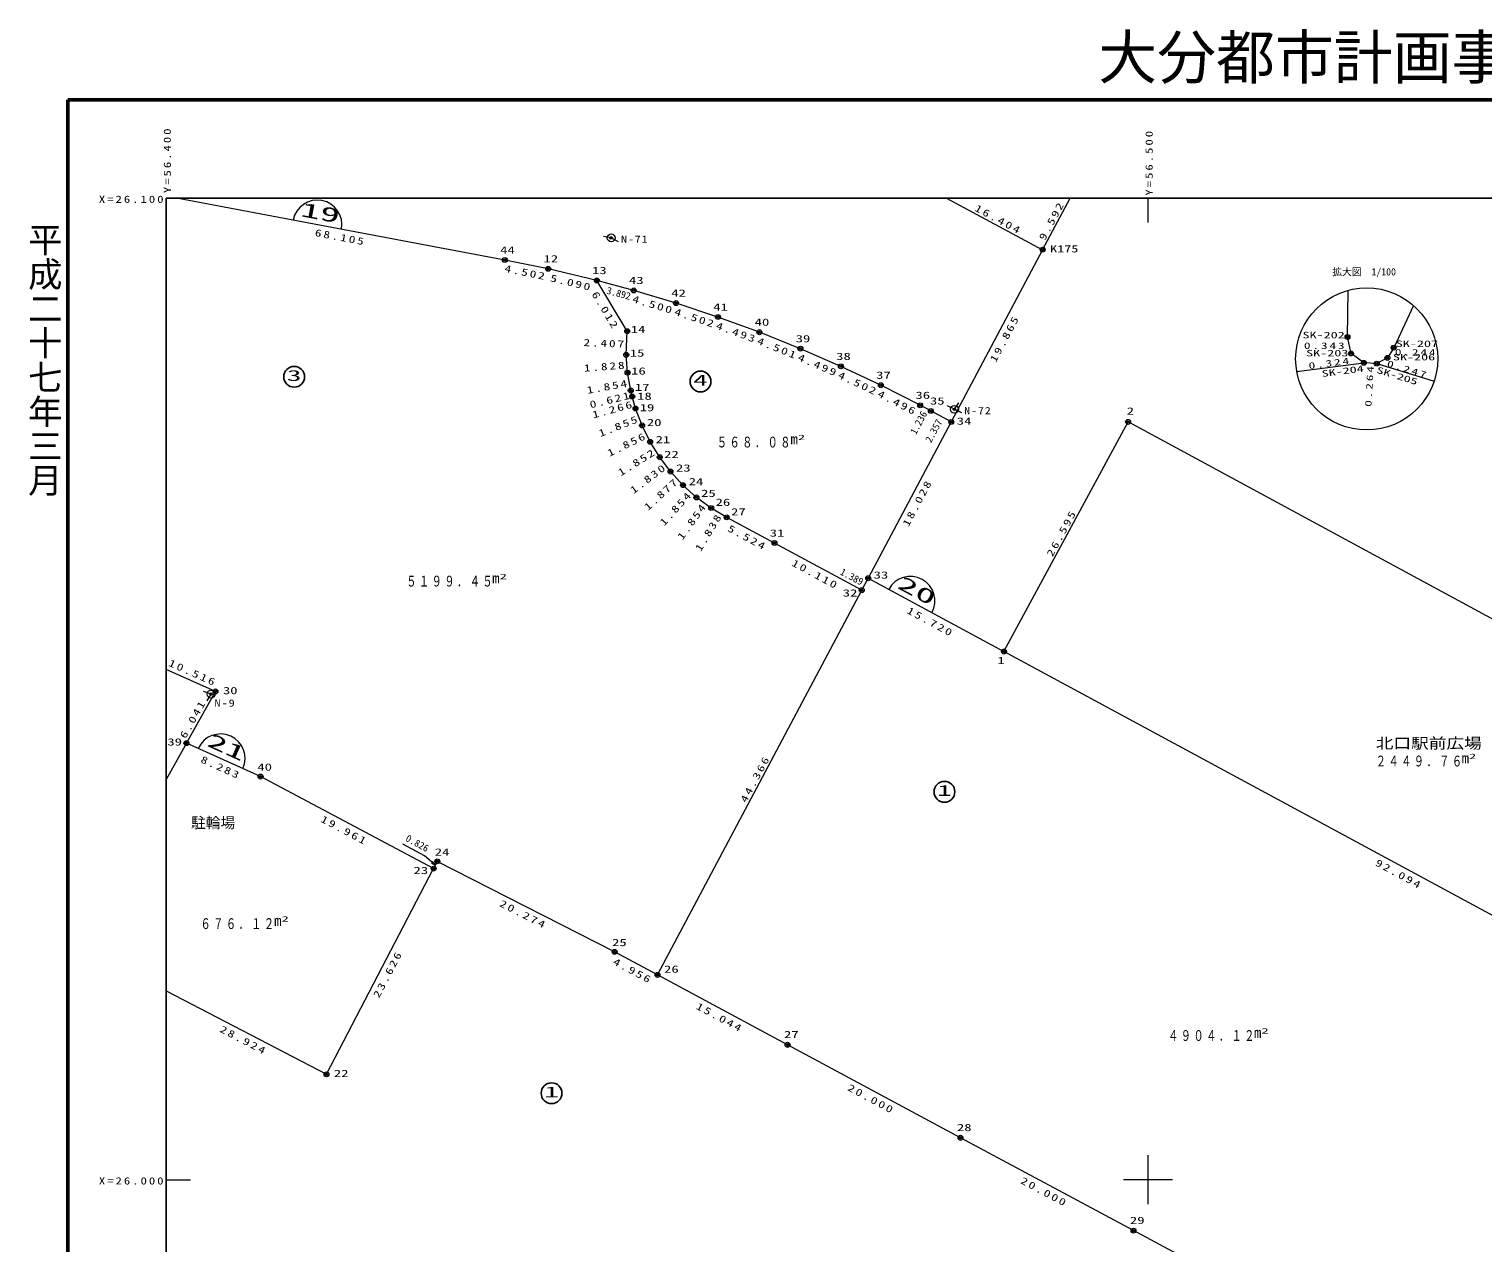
# Model space of a CAD drawing. Units: millimetres at full size, sheet at 1:500, with parts at other scales. Extents: x 56386042 to 56854500, y 25771750 to 26117216.
# Drawn here: x 56386044 to 56534121, y 25993559 to 26117216 of the extents above; entities that cross this region are included whole.
import ezdxf
from ezdxf.enums import TextEntityAlignment as Align

# ---------------------------------------------------------------- set-up
doc = ezdxf.new("R2010")
doc.units = ezdxf.units.MM
doc.header["$LTSCALE"] = 500
doc.header["$PDMODE"] = 32
doc.header["$PDSIZE"] = 250
doc.layers.add('レイヤ1', color=7, linetype='Continuous', lineweight=13)
doc.layers.add('基準点', color=7, linetype='Continuous', lineweight=13)
doc.styles.add('@ＭＳ ゴシック', font='')
doc.styles.add('ＭＳ ゴシック', font='')
doc.styles.get('@ＭＳ ゴシック').set_extended_font_data('@MS Gothic')
doc.styles.get('ＭＳ ゴシック').set_extended_font_data('MS Gothic')

# ---------------------------------------------------------------- blocks, each defined once
blk = doc.blocks.new('open_arrow')
at = {"color": 0, "linetype": 'Continuous', "lineweight": -2}
blk.add_lwpolyline([(7.5, 1.25), (0, 0), (7.5, -1.25)], dxfattribs=at)

msp = doc.modelspace()

# ---------------------------------------------------------------- linework, layer by layer
at = {"layer": 'レイヤ1', "lineweight": 50}
for p, q in [((56810000, 26110000), (56390000, 26110000)), ((56390000, 26110000), (56390000, 25790000))]:
    msp.add_line(p, q, dxfattribs=at)
at = {"layer": 'レイヤ1', "lineweight": 25}
for p, q in [((56800000, 26100000), (56400000, 26100000)), ((56400000, 26100000), (56400000, 25800000))]:
    msp.add_line(p, q, dxfattribs=at)
at = {"layer": 'レイヤ1'}
for p, q in [((56434510, 26093691), (56401058.1, 26100000)), ((56479496.6, 26100000), (56489278, 26094741)), ((56489278, 26094741), (56492082.7, 26100000)), ((56489278, 26094741), (56479971, 26077191)), ((56438921, 26092792), (56434510, 26093691)), ((56443869, 26091600), (56438921, 26092792)), ((56447628, 26090592), (56443869, 26091600)), ((56446960, 26086444), (56443869, 26091600)), ((56451939, 26089300), (56447628, 26090592)), ((56520325.5, 26085849.2), (56520396.6, 26090600.5)), ((56456211, 26087878), (56451939, 26089300)), ((56527044.1, 26089062.9), (56525035.5, 26084759.2)), ((56460429, 26086331), (56456211, 26087878)), ((56446866, 26084039), (56446960, 26086444)), ((56464606, 26084654), (56460429, 26086331)), ((56520685.5, 26084174.2), (56520325.5, 26085849.2)), ((56447003, 26082216), (56446866, 26084039)), ((56468729, 26082854), (56464606, 26084654)), ((56521990.5, 26083214.2), (56520685.5, 26084174.2)), ((56525035.5, 26084759.2), (56524395.5, 26083719.2)), ((56472801, 26080934), (56468729, 26082854)), ((56515162.1, 26082320.7), (56521990.5, 26083214.2)), ((56523310.5, 26083134.2), (56521990.5, 26083214.2)), ((56524395.5, 26083719.2), (56523310.5, 26083134.2)), ((56523310.5, 26083134.2), (56529150.4, 26081335)), ((56447328, 26080391), (56447003, 26082216)), ((56476806, 26078890), (56472801, 26080934)), ((56447475, 26079788), (56447328, 26080391)), ((56447809, 26078567), (56447475, 26079788)), ((56448483, 26076839), (56447809, 26078567)), ((56477897, 26078310), (56476806, 26078890)), ((56479971, 26077191), (56477897, 26078310)), ((56449299, 26075172), (56448483, 26076839)), ((56479971, 26077191), (56471508, 26061273)), ((56485338, 26053800), (56497982, 26077197)), ((56579179, 26033264), (56497982, 26077197)), ((56450278, 26073600), (56449299, 26075172)), ((56451378, 26072138), (56450278, 26073600)), ((56452644, 26070752), (56451378, 26072138)), ((56454017, 26069506), (56452644, 26070752)), ((56455522, 26068423), (56454017, 26069506)), ((56457095, 26067473), (56455522, 26068423)), ((56461961, 26064858), (56457095, 26067473)), ((56470854, 26060048), (56461961, 26064858)), ((56470854, 26060048), (56471508, 26061273)), ((56471508, 26061273), (56485338, 26053800)), ((56450047, 26020864), (56470854, 26060048)), ((56566361, 26010022), (56485338, 26053800)), ((56405034, 26049739), (56400000, 26051985.8)), ((56402073, 26044473), (56405034, 26049739)), ((56402073, 26044473), (56400000, 26040766.1)), ((56409623, 26041066), (56402073, 26044473)), ((56427247, 26031693), (56409623, 26041066)), ((56426309.2, 26032988), (56424117.2, 26034190.1)), ((56427427.3, 26032044.6), (56426309.2, 26032988)), ((56427624, 26032428), (56427247, 26031693)), ((56445681, 26023209), (56427624, 26032428)), ((56416333, 26010739), (56427247, 26031693)), ((56450047, 26020864), (56445681, 26023209)), ((56463300, 26013745), (56450047, 26020864)), ((56400000, 26019253.2), (56416333, 26010739)), ((56480914, 26004272), (56463300, 26013745)), ((56498535, 25994811), (56480914, 26004272)), ((56516165, 25985369), (56498535, 25994811))]:
    msp.add_line(p, q, dxfattribs=at)
at = {"layer": 'レイヤ1', "lineweight": 18}
for p, q in [((56500000, 26100000), (56500000, 26097500)), ((56427427.3, 26032044.6), (56427427.3, 26032044.7)), ((56427427.3, 26032044.6), (56427427.3, 26032044.7)), ((56427427.3, 26032044.6), (56427427.3, 26032044.7)), ((56500000, 26002500), (56500000, 25997500)), ((56400000, 26000000), (56402500, 26000000)), ((56502500, 26000000), (56497500, 26000000))]:
    msp.add_line(p, q, dxfattribs=at)
at = {"layer": 'レイヤ1'}
for centre, radius in [((56489278, 26094741), 250), ((56434510, 26093691), 250), ((56438921, 26092792), 250), ((56443869, 26091600), 250), ((56447628, 26090592), 250), ((56522282.1, 26083614), 7236.5), ((56451939, 26089300), 250), ((56456211, 26087878), 250), ((56446960, 26086444), 250), ((56460429, 26086331), 250), ((56520325.5, 26085849.2), 250), ((56446866, 26084039), 250), ((56464606, 26084654), 250), ((56520685.5, 26084174.2), 250), ((56524395.5, 26083719.2), 250), ((56525035.5, 26084759.2), 250), ((56447003, 26082216), 250), ((56468729, 26082854), 250), ((56521990.5, 26083214.2), 250), ((56523310.5, 26083134.2), 250), ((56472801, 26080934), 250), ((56447328, 26080391), 250), ((56447475, 26079788), 250), ((56447809, 26078567), 250), ((56476806, 26078890), 250), ((56477897, 26078310), 250), ((56448483, 26076839), 250), ((56479971, 26077191), 250), ((56497982, 26077197), 250), ((56449299, 26075172), 250), ((56450278, 26073600), 250), ((56451378, 26072138), 250), ((56452644, 26070752), 250), ((56454017, 26069506), 250), ((56455522, 26068423), 250), ((56457095, 26067473), 250), ((56461961, 26064858), 250), ((56470854, 26060048), 250), ((56471508, 26061273), 250), ((56485338, 26053800), 250), ((56405034, 26049739), 250), ((56402073, 26044473), 250), ((56409623, 26041066), 250), ((56427624, 26032428), 250), ((56427247, 26031693), 250), ((56445681, 26023209), 250), ((56450047, 26020864), 250), ((56463300, 26013745), 250), ((56416333, 26010739), 250), ((56480914, 26004272), 250), ((56498535, 25994811), 250)]:
    msp.add_circle(centre, radius, dxfattribs=at)
at = {"layer": 'レイヤ1', "lineweight": 25}
for centre in [(56413044.2, 26081793.6), (56454430.4, 26081314.2), (56479277.1, 26039516.3), (56439262.2, 26008809.4)]:
    msp.add_circle(centre, 1060.7, dxfattribs=at)
at = {"layer": 'レイヤ1', "lineweight": 18}
for centre, start, end in [((56415405.6, 26097294.1), 349.31952, 169.31952), ((56475803.6, 26058951.9), 331.61556, 151.61556), ((56405548, 26042904.9), 335.71233, 155.71233)]:
    msp.add_arc(centre, 2500, start, end, dxfattribs=at)
at = {"layer": 'レイヤ1'}
for p in [(56489278, 26094741), (56434510, 26093691), (56438921, 26092792), (56443869, 26091600), (56447628, 26090592), (56451939, 26089300), (56456211, 26087878), (56446960, 26086444), (56460429, 26086331), (56520325.5, 26085849.2), (56446866, 26084039), (56464606, 26084654), (56520685.5, 26084174.2), (56524395.5, 26083719.2), (56525035.5, 26084759.2), (56468729, 26082854), (56521990.5, 26083214.2), (56523310.5, 26083134.2), (56447003, 26082216), (56472801, 26080934), (56447328, 26080391), (56447475, 26079788), (56447809, 26078567), (56476806, 26078890), (56477897, 26078310), (56448483, 26076839), (56479971, 26077191), (56497982, 26077197), (56449299, 26075172), (56450278, 26073600), (56451378, 26072138), (56452644, 26070752), (56454017, 26069506), (56455522, 26068423), (56457095, 26067473), (56461961, 26064858), (56470854, 26060048), (56471508, 26061273), (56485338, 26053800), (56405034, 26049739), (56402073, 26044473), (56409623, 26041066), (56427624, 26032428), (56427247, 26031693), (56445681, 26023209), (56450047, 26020864), (56463300, 26013745), (56416333, 26010739), (56480914, 26004272), (56498535, 25994811)]:
    msp.add_point(p, dxfattribs=at)
at = {"layer": '基準点'}
for p, q in [((56445336, 26095945), (56444551.2, 26096100.3)), ((56445336, 26095945), (56446051.6, 26095587.4)), ((56480291, 26078480), (56479575.4, 26078837.6)), ((56480291, 26078480), (56480746.3, 26079137.8)), ((56480291, 26078480), (56481023.4, 26078158.3)), ((56404578.2, 26049470.2), (56403817.8, 26049718.9)), ((56404191.8, 26048769.7), (56404578.2, 26049470.2))]:
    msp.add_line(p, q, dxfattribs=at)
for centre in [(56445336, 26095945), (56480291, 26078480), (56404578, 26049470)]:
    msp.add_circle(centre, 400, dxfattribs=at)
for p in [(56445336, 26095945), (56480291, 26078480), (56404578, 26049470)]:
    msp.add_point(p, dxfattribs=at)

# ---------------------------------------------------------------- block references
at = {"layer": 'レイヤ1', "lineweight": 18, "xscale": 62.8, "yscale": 62.8, "rotation": 139.8}
msp.add_blockref('open_arrow', (56427427.3, 26032044.6), dxfattribs=at)

# ---------------------------------------------------------------- texts
at = {"layer": 'レイヤ1', "style": 'ＭＳ ゴシック'}
for s, height, p in [('大分都市計画事業\u3000大分駅南土地区画整理事業\u3000', 4399, (56494936.4, 26110826.6)), ('拡大図\u30001/100', 733.1, (56518769.6, 26091900.7)), ('m', 1100, (56463591.1, 26074575.5)), ('m', 1100, (56433211.1, 26060408.1)), ('m', 1100, (56531954, 26042082.9)), ('駐輪場', 1100, (56402538.1, 26035479.9)), ('m', 1100, (56411000.2, 26025521.4)), ('m', 1100, (56510802.8, 26014118.1))]:
    msp.add_text(s, height=height, dxfattribs=at).set_placement(p, align=Align.BOTTOM_LEFT)
for s, height, rotation, width, p in [('19', 1466, 349.32, 2, (56413536.8, 26097730.9)), ('SK-204', 659.8, 7.455, 1.6, (56517766.1, 26081571.5)), ('SK-205', 659.8, 342.877, 1.6, (56523171.4, 26082025.1)), ('20', 1466, 331.616, 2, (56474156.2, 26059936.3)), ('21', 1466, 335.712, 2, (56403873.4, 26043831.3))]:
    msp.add_text(s, height=height, rotation=rotation, dxfattribs=dict(at, width=width)).set_placement(p, align=Align.BOTTOM_LEFT)
at = {"layer": 'レイヤ1'}
for s, height, rotation, style, p in [('平成二十七年三月', 2566, 270, '@ＭＳ ゴシック', (56385592.5, 26097522.8)), ('3.892', 733.1, 344.989, 'ＭＳ ゴシック', (56444745.9, 26090051.3)), ('1.236', 733.1, 62.004, 'ＭＳ ゴシック', (56476573.9, 26075739.6)), ('2.357', 733.1, 61.651, 'ＭＳ ゴシック', (56478108.1, 26074911.3)), ('1.389', 733.1, 331.592, 'ＭＳ ゴシック', (56468467.2, 26061509.7)), ('0.826', 733.1, 331.26, 'ＭＳ ゴシック', (56424213.3, 26034365.5))]:
    msp.add_text(s, height=height, rotation=rotation, dxfattribs=dict(at, style=style)).set_placement(p, align=Align.BOTTOM_LEFT)
at = {"layer": 'レイヤ1', "style": 'ＭＳ ゴシック'}
for s, height, width, p in [('44', 733.1, 1.5, (56434024.5, 26094126.4)), ('K175', 733.1, 1.45, (56490028.5, 26094241)), ('12', 733.1, 1.5, (56438435.5, 26093227.4)), ('13', 733.1, 1.5, (56443383.5, 26092035.4)), ('43', 733.1, 1.5, (56447142.5, 26091027.4)), ('42', 733.1, 1.5, (56451453.5, 26089735.4)), ('41', 733.1, 1.5, (56455725.5, 26088313.4)), ('14', 733.1, 1.5, (56447320.8, 26086027.5)), ('40', 733.1, 1.5, (56459943.5, 26086766.4)), ('39', 733.1, 1.5, (56464120.5, 26085089.4)), ('SK-202', 659.8, 1.6, (56515741.6, 26085516.4)), ('SK-207', 659.8, 1.6, (56525243.7, 26084631.6)), ('15', 733.1, 1.5, (56447226.8, 26083622.5)), ('38', 733.1, 1.5, (56468243.5, 26083289.4)), ('SK-203', 659.8, 1.6, (56516111.4, 26083675.3)), ('SK-206', 659.8, 1.6, (56524950.6, 26083269.2)), ('3', 1100, 2, (56412294.2, 26081043.6)), ('16', 733.1, 1.5, (56447363.8, 26081799.5)), ('17', 733.1, 1.5, (56447744.4, 26080141.5)), ('4', 1100, 2, (56453680.4, 26080564.2)), ('37', 733.1, 1.5, (56472315.5, 26081369.4)), ('18', 733.1, 1.5, (56447974.2, 26079230)), ('36', 733.1, 1.5, (56476320.5, 26079325.4)), ('35', 733.1, 1.5, (56477801.2, 26078745.4)), ('19', 733.1, 1.5, (56448230.9, 26078067)), ('2', 733.1, 1.5, (56497842.8, 26077718.6)), ('20', 733.1, 1.5, (56448962.8, 26076551.7)), ('34', 733.1, 1.5, (56480526.6, 26076691)), ('21', 733.1, 1.5, (56449854.6, 26074811.2)), ('2', 549.9, 2, (56464341.1, 26075175.5)), ('22', 733.1, 1.5, (56450722.3, 26073294.9)), ('23', 733.1, 1.5, (56451933.6, 26071916.4)), ('24', 733.1, 1.5, (56453227.5, 26070530.4)), ('25', 733.1, 1.5, (56454489.1, 26069340.1)), ('26', 733.1, 1.5, (56455966.3, 26068424.1)), ('27', 733.1, 1.5, (56457539.3, 26067446.3)), ('31', 733.1, 1.5, (56461475.5, 26065293.4)), ('2', 549.9, 2, (56433961.1, 26061008.1)), ('33', 733.1, 1.5, (56472058.1, 26061013.5)), ('32', 733.1, 1.5, (56468918.6, 26059187.2)), ('1', 733.1, 1.5, (56484664.9, 26052303.5)), ('30', 733.1, 1.5, (56405784.5, 26049239)), ('39', 733.1, 1.5, (56400126.4, 26044011.2)), ('北口駅前広場', 1100, 1.2, (56523204, 26043582.9)), ('40', 733.1, 1.5, (56409291.1, 26041447.9)), ('2', 549.9, 2, (56532704, 26042682.9)), ('1', 1100, 2, (56478527.1, 26038766.3)), ('24', 733.1, 1.5, (56427364.3, 26032793.9)), ('23', 733.1, 1.5, (56425195.1, 26030914.6)), ('2', 549.9, 2, (56411750.2, 26026121.4)), ('25', 733.1, 1.5, (56445421.3, 26023574.9)), ('26', 733.1, 1.5, (56450715.1, 26020858.3)), ('27', 733.1, 1.5, (56462930.1, 26014200.7)), ('2', 549.9, 2, (56511552.8, 26014718.1)), ('22', 733.1, 1.5, (56417083.5, 26010239)), ('1', 1100, 2, (56438512.2, 26008059.4)), ('28', 733.1, 1.5, (56480544.1, 26004727.7)), ('29', 733.1, 1.5, (56498165.1, 25995266.7))]:
    msp.add_text(s, height=height, dxfattribs=dict(at, width=width)).set_placement(p, align=Align.BOTTOM_LEFT)
at = {"layer": 'レイヤ1', "attachment_point": 7, "style": 'ＭＳ ゴシック'}
for s, insert, char_height, rotation in [('\\T1.31;\\W1.3;Y=56.400', (56400500, 26100500), 733.1, 90), ('\\T1.31;\\W1.3;Y=56.500', (56500500, 26100250), 733.1, 90), ('\\T1.3;\\W1.35;16.404', (56482280.1, 26098730.5), 733.1, 331.735), ('\\T1.29;\\W1.35;9.592', (56489515.7, 26095611.7), 733.1, 61.928), ('\\T1.3;\\W1.35;68.105', (56415105, 26096129.6), 733.1, 349.32), ('\\T1.29;\\W1.35;4.502', (56434418.2, 26092485), 733.1, 348.48), ('\\T1.29;\\W1.35;5.090', (56439072.4, 26091521.2), 733.1, 346.455), ('\\T1.29;\\W1.35;6.012', (56443305.5, 26090206.1), 733.1, 300.943), ('\\T1.29;\\W1.35;4.500', (56447427.4, 26089399.4), 733.1, 343.317), ('\\T1.29;\\W1.35;4.502', (56451703.5, 26088113.7), 733.1, 341.589), ('\\T1.29;\\W1.35;4.493', (56455935.2, 26086701), 733.1, 339.859), ('\\T1.3;\\W1.35;19.865', (56484513.4, 26083195.1), 733.1, 62.062), ('\\T1.29;\\W1.35;2.407', (56442496.8, 26084913.7), 733.1, 357.762), ('\\T1.29;\\W1.35;4.501', (56460121.6, 26085161.3), 733.1, 338.125), ('\\T1.29;\\W1.35;4.499', (56464262.8, 26083494.5), 733.1, 336.415), ('\\T1.29;\\W1.35;1.828', (56442584.3, 26082299.2), 733.1, 4.298), ('\\T1.29;\\W1.5;0.324', (56516416.5, 26082564.8), 659.8, 7.455), ('\\T1.29;\\W1.5;0.264', (56522766.1, 26078722.7), 659.8, 86.532), ('\\T1.29;\\W1.5;0.247', (56524284.9, 26082862), 659.8, 342.877), ('\\T1.29;\\W1.35;1.854', (56442921.3, 26080039.8), 733.1, 10.098), ('\\T1.29;\\W1.35;4.502', (56468353.8, 26081704.2), 733.1, 334.756), ('\\T1.29;\\W1.35;0.621', (56443245.1, 26078561.6), 733.1, 13.7), ('\\T1.29;\\W1.35;4.496', (56472387.5, 26079797.8), 733.1, 332.962), ('\\T1.29;\\W1.35;1.266', (56443529.8, 26077534.3), 733.1, 15.299), ('\\T1.29;\\W1.35;1.855', (56444228.5, 26075638.3), 733.1, 21.308), ('\\T1.29;\\W1.35;1.856', (56445158.9, 26073621.9), 733.1, 26.082), ('\\T1.29;\\W1.35;1.852', (56446317.9, 26071635.6), 733.1, 31.914), ('\\T1.29;\\W1.35;1.830', (56447612.6, 26069824.1), 733.1, 36.958), ('\\T1.29;\\W1.35;1.877', (56449099.5, 26068108.4), 733.1, 42.409), ('\\T1.3;\\W1.35;18.028', (56475625.5, 26066461.3), 733.1, 62.002), ('\\T1.29;\\W1.35;1.854', (56450743.8, 26066534.7), 733.1, 47.776), ('\\T1.29;\\W1.35;1.854', (56452605.3, 26065101), 733.1, 54.261), ('\\T1.29;\\W1.35;1.838', (56454461.8, 26063923.1), 733.1, 58.87), ('\\T1.3;\\W1.35;26.595', (56490295.5, 26063394.2), 733.1, 61.613), ('\\T1.29;\\W1.35;5.524', (56457110.1, 26066102.6), 733.1, 331.746), ('\\T1.3;\\W1.35;10.110', (56463637.6, 26062586.9), 733.1, 331.592), ('\\T1.3;\\W1.35;15.720', (56475369, 26057740.3), 733.1, 331.616), ('\\T1.3;\\W1.35;10.516', (56400169.7, 26052370.9), 733.1, 335.948), ('\\T1.29;\\W1.35;6.041', (56401996.6, 26044865), 733.1, 60.652), ('\\T1.29;\\W1.35;8.283', (56403440.3, 26042539.5), 733.1, 335.712), ('\\T1.3;\\W1.35;44.366', (56459101.4, 26038341.8), 733.1, 62.031), ('\\T1.3;\\W1.35;19.961', (56415664.3, 26036493.9), 733.1, 331.995), ('\\T1.3;\\W1.35;92.094', (56523079.6, 26032043.7), 733.1, 331.617), ('\\T1.3;\\W1.35;20.274', (56433880.2, 26027886.5), 733.1, 332.953), ('\\T1.3;\\W1.35;23.626', (56421699.4, 26018444.4), 733.1, 62.487), ('\\T1.29;\\W1.35;4.956', (56445446.2, 26021973), 733.1, 331.76), ('\\T1.3;\\W1.35;15.044', (56453903.3, 26017430.4), 733.1, 331.757), ('\\T1.3;\\W1.35;28.924', (56405394.9, 26015087.6), 733.1, 332.468), ('\\T1.3;\\W1.35;20.000', (56469336.8, 26009135.8), 733.1, 331.728), ('\\T1.3;\\W1.35;20.000', (56486954.3, 25999666.9), 733.1, 331.768)]:
    msp.add_mtext(s, dxfattribs=dict(at, insert=insert, char_height=char_height, rotation=rotation))
for s, insert, char_height in [('\\T1.31;\\W1.3;X=26.100', (56393150, 26099500), 733.1), ('\\T1.29;\\W1.5;0.343', (56515887.8, 26084620.6), 659.8), ('\\T1.29;\\W1.5;0.244', (56525154.6, 26083944.5), 659.8), ('\\T1.23;\\W0.7;５６８．０８', (56456091.1, 26074575.5), 1100), ('\\T1.23;\\W0.7;５１９９．４５', (56424461.1, 26060408.1), 1100), ('\\T1.23;\\W0.7;２４４９．７６', (56523204, 26042082.9), 1100), ('\\T1.23;\\W0.7;６７６．１２', (56403500.2, 26025521.4), 1100), ('\\T1.23;\\W0.7;４９０４．１２', (56502052.8, 26014118.1), 1100), ('\\T1.31;\\W1.3;X=26.000', (56393150, 25999500), 733.1)]:
    msp.add_mtext(s, dxfattribs=dict(at, insert=insert, char_height=char_height))
at = {"layer": '基準点', "char_height": 733.1, "attachment_point": 7, "style": 'ＭＳ ゴシック'}
for s, insert in [('\\T1.17;\\W1.2;N-71', (56446336.5, 26095445)), ('\\T1.17;\\W1.2;N-72', (56481291.5, 26077980)), ('\\T1.16;\\W1.25;N-9', (56404923.1, 26048183.6))]:
    msp.add_mtext(s, dxfattribs=dict(at, insert=insert))

doc.saveas('drawing.dxf')
